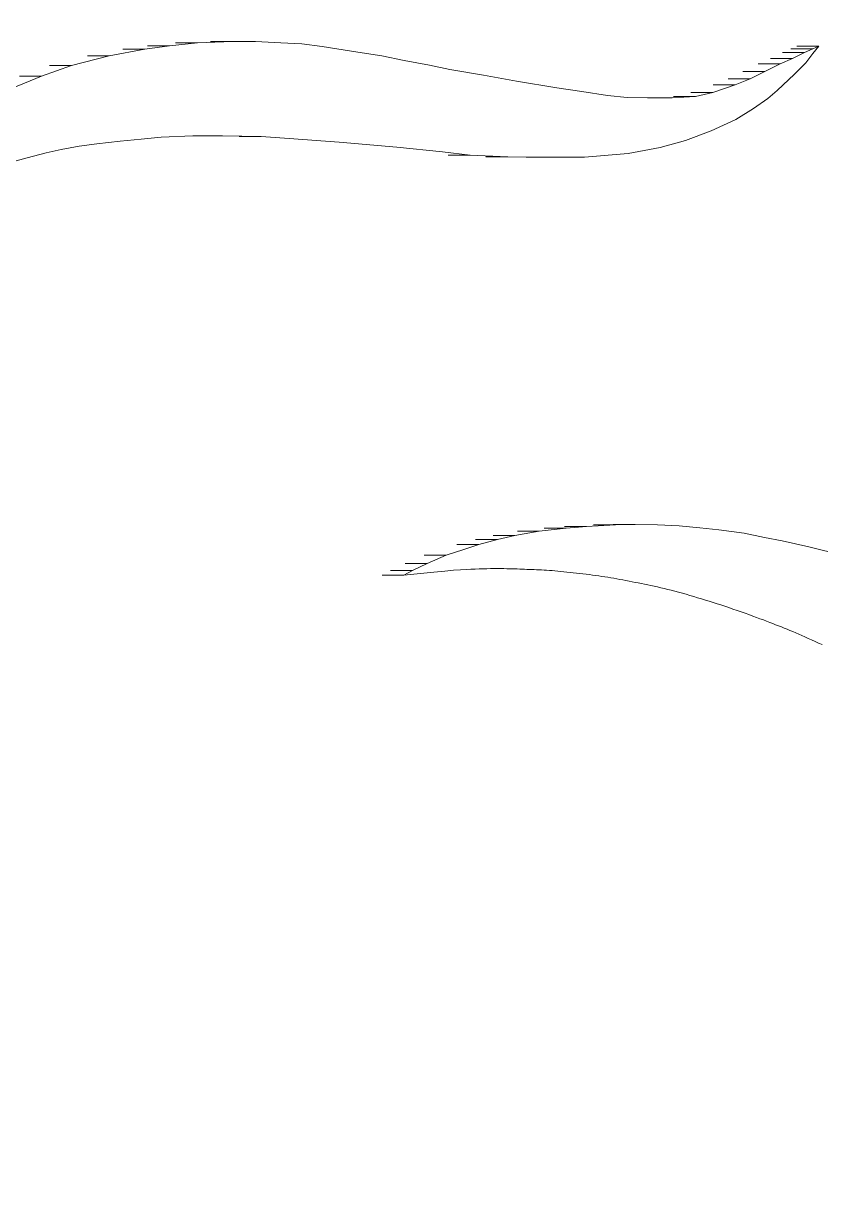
# Model space of a CAD drawing. Header units: inches. Extents: x 14 to 368, y 5 to 236.
# Drawn here: x 77.015 to 77.409, y 102.86 to 103.444 of the extents above; entities that cross this region are included whole.
import ezdxf

# ---------------------------------------------------------------- set-up
doc = ezdxf.new("R2010")
doc.units = ezdxf.units.IN
doc.header["$LTSCALE"] = 11
doc.header["$MEASUREMENT"] = 0
doc.layers.add('Visible (ANSI)', color=7, linetype='Continuous', lineweight=50)

msp = doc.modelspace()

# ---------------------------------------------------------------- linework, layer by layer
at = {"layer": 'Visible (ANSI)', "linetype": 'Continuous', "lineweight": 18}
for p, q in [((77.074749, 103.430976), (77.086897, 103.432763)), ((77.076044, 103.432763), (77.086897, 103.432763)), ((77.086897, 103.432763), (77.100797, 103.434171)), ((77.089944, 103.434171), (77.100797, 103.434171)), ((77.100797, 103.434171), (77.118118, 103.434825)), ((77.107265, 103.434825), (77.118118, 103.434825)), ((77.118118, 103.434825), (77.129493, 103.434842)), ((77.11864, 103.434842), (77.129493, 103.434842)), ((77.129493, 103.434842), (77.142081, 103.434196)), ((77.142081, 103.434196), (77.152526, 103.433658)), ((77.152526, 103.433658), (77.162581, 103.4323)), ((77.162581, 103.4323), (77.180202, 103.429546)), ((77.394621, 103.431234), (77.405474, 103.431234)), ((77.397554, 103.432593), (77.408407, 103.432593)), ((77.401349, 103.429413), (77.405474, 103.431234)), ((77.408407, 103.432593), (77.405389, 103.428842)), ((77.405474, 103.431234), (77.408407, 103.432593)), ((77.038429, 103.423042), (77.057123, 103.427705)), ((77.04627, 103.427705), (77.057123, 103.427705)), ((77.057123, 103.427705), (77.074749, 103.430976)), ((77.063896, 103.430976), (77.074749, 103.430976)), ((77.180202, 103.429546), (77.192001, 103.427804)), ((77.192001, 103.427804), (77.20314, 103.425374)), ((77.20314, 103.425374), (77.215616, 103.423098)), ((77.384512, 103.426482), (77.395365, 103.426482)), ((77.389244, 103.42382), (77.395365, 103.426482)), ((77.390496, 103.429413), (77.401349, 103.429413)), ((77.395365, 103.426482), (77.401349, 103.429413)), ((77.405389, 103.428842), (77.401927, 103.424361)), ((77.02355, 103.417603), (77.038429, 103.423042)), ((77.027576, 103.423042), (77.038429, 103.423042)), ((77.215616, 103.423098), (77.225815, 103.420927)), ((77.225815, 103.420927), (77.242386, 103.418176)), ((77.370781, 103.419914), (77.381634, 103.419914)), ((77.374452, 103.416424), (77.381634, 103.419914)), ((77.378391, 103.42382), (77.389244, 103.42382)), ((77.381634, 103.419914), (77.389244, 103.42382)), ((77.401927, 103.424361), (77.396402, 103.418605)), ((77.008678, 103.411612), (77.02355, 103.417603)), ((77.012697, 103.417603), (77.02355, 103.417603)), ((77.242386, 103.418176), (77.258753, 103.415138)), ((77.258753, 103.415138), (77.278735, 103.411876)), ((77.363599, 103.416424), (77.374452, 103.416424)), ((77.366999, 103.413337), (77.374452, 103.416424)), ((77.396402, 103.418605), (77.387835, 103.410643)), ((77.278735, 103.411876), (77.291072, 103.410006)), ((77.291072, 103.410006), (77.303859, 103.408132)), ((77.303859, 103.408132), (77.313507, 103.407176)), ((77.345046, 103.409511), (77.355899, 103.409511)), ((77.347359, 103.407631), (77.355899, 103.409511)), ((77.355899, 103.409511), (77.366999, 103.413337)), ((77.356145, 103.413337), (77.366999, 103.413337)), ((77.387835, 103.410643), (77.383105, 103.406555)), ((77.313507, 103.407176), (77.323681, 103.406906)), ((77.323681, 103.406906), (77.335859, 103.406934)), ((77.325006, 103.406934), (77.335859, 103.406934)), ((77.335859, 103.406934), (77.347359, 103.407631)), ((77.336506, 103.407631), (77.347359, 103.407631)), ((77.383105, 103.406555), (77.376053, 103.401608)), ((77.376053, 103.401608), (77.367374, 103.396165)), ((77.35508, 103.390556), (77.342386, 103.385863)), ((77.367374, 103.396165), (77.35508, 103.390556)), ((77.06249, 103.385511), (77.050958, 103.384173)), ((77.072861, 103.386479), (77.06249, 103.385511)), ((77.082882, 103.387442), (77.072861, 103.386479)), ((77.098548, 103.388131), (77.082882, 103.387442)), ((77.113132, 103.38809), (77.098548, 103.388131)), ((77.13227, 103.387756), (77.113132, 103.38809)), ((77.121417, 103.387756), (77.13227, 103.387756)), ((77.146165, 103.386877), (77.13227, 103.387756)), ((77.171015, 103.384964), (77.146165, 103.386877)), ((77.199514, 103.382506), (77.171015, 103.384964)), ((77.342386, 103.385863), (77.329948, 103.382382)), ((77.025886, 103.379668), (77.016467, 103.377293)), ((77.033378, 103.381332), (77.025886, 103.379668)), ((77.042223, 103.38299), (77.033378, 103.381332)), ((77.050958, 103.384173), (77.042223, 103.38299)), ((77.222177, 103.380207), (77.199514, 103.382506)), ((77.235731, 103.378614), (77.222177, 103.380207)), ((77.314002, 103.379445), (77.292394, 103.377488)), ((77.329948, 103.382382), (77.314002, 103.379445)), ((77.016467, 103.377293), (77.005541, 103.374187)), ((77.224878, 103.378614), (77.235731, 103.378614)), ((77.254475, 103.377688), (77.235731, 103.378614)), ((77.243622, 103.377688), (77.254475, 103.377688)), ((77.274428, 103.377483), (77.254475, 103.377688)), ((77.263575, 103.377483), (77.274428, 103.377483)), ((77.292394, 103.377488), (77.274428, 103.377483)), ((77.257994, 103.19019), (77.27003, 103.192277)), ((77.259177, 103.192277), (77.27003, 103.192277)), ((77.27003, 103.192277), (77.283291, 103.19383)), ((77.272438, 103.19383), (77.283291, 103.19383)), ((77.282593, 103.194654), (77.293446, 103.194654)), ((77.283291, 103.19383), (77.293446, 103.194654)), ((77.293446, 103.194654), (77.307734, 103.195531)), ((77.296881, 103.195531), (77.307734, 103.195531)), ((77.306638, 103.195663), (77.317491, 103.195663)), ((77.307734, 103.195531), (77.317491, 103.195663)), ((77.317491, 103.195663), (77.328606, 103.195537)), ((77.328606, 103.195537), (77.33932, 103.194994)), ((77.33932, 103.194994), (77.349498, 103.194031)), ((77.349498, 103.194031), (77.359, 103.192921)), ((77.359, 103.192921), (77.371426, 103.191283)), ((77.238494, 103.188149), (77.249347, 103.188149)), ((77.240027, 103.185686), (77.249347, 103.188149)), ((77.247141, 103.19019), (77.257994, 103.19019)), ((77.249347, 103.188149), (77.257994, 103.19019)), ((77.371426, 103.191283), (77.381482, 103.189218)), ((77.381482, 103.189218), (77.390314, 103.18755)), ((77.390314, 103.18755), (77.403499, 103.184565)), ((77.213115, 103.180383), (77.223968, 103.180383)), ((77.214492, 103.176391), (77.223968, 103.180383)), ((77.223968, 103.180383), (77.23274, 103.183251)), ((77.229174, 103.185686), (77.240027, 103.185686)), ((77.23274, 103.183251), (77.240027, 103.185686)), ((77.403499, 103.184565), (77.420089, 103.180388)), ((77.203639, 103.176391), (77.214492, 103.176391)), ((77.207219, 103.172855), (77.214492, 103.176391)), ((77.192196, 103.170462), (77.203049, 103.170462)), ((77.196366, 103.172855), (77.207219, 103.172855)), ((77.203049, 103.170462), (77.207219, 103.172855)), ((77.211173, 103.171358), (77.203049, 103.170462)), ((77.217834, 103.172055), (77.211173, 103.171358)), ((77.223233, 103.172581), (77.217834, 103.172055)), ((77.227569, 103.172962), (77.223233, 103.172581)), ((77.231044, 103.173226), (77.227569, 103.172962)), ((77.233858, 103.173399), (77.231044, 103.173226)), ((77.236212, 103.173509), (77.233858, 103.173399)), ((77.238306, 103.173581), (77.236212, 103.173509)), ((77.240308, 103.17364), (77.238306, 103.173581)), ((77.242248, 103.173688), (77.240308, 103.17364)), ((77.244125, 103.173727), (77.242248, 103.173688)), ((77.245937, 103.173756), (77.244125, 103.173727)), ((77.247681, 103.173775), (77.245937, 103.173756)), ((77.249354, 103.173784), (77.247681, 103.173775)), ((77.250956, 103.173783), (77.249354, 103.173784)), ((77.252482, 103.173772), (77.250956, 103.173783)), ((77.253935, 103.173751), (77.252482, 103.173772)), ((77.255319, 103.173722), (77.253935, 103.173751)), ((77.256646, 103.173686), (77.255319, 103.173722)), ((77.257923, 103.173645), (77.256646, 103.173686)), ((77.259161, 103.173601), (77.257923, 103.173645)), ((77.260368, 103.173554), (77.259161, 103.173601)), ((77.261553, 103.173507), (77.260368, 103.173554)), ((77.262727, 103.173462), (77.261553, 103.173507)), ((77.263896, 103.173419), (77.262727, 103.173462)), ((77.265067, 103.173377), (77.263896, 103.173419)), ((77.266244, 103.173335), (77.265067, 103.173377)), ((77.267431, 103.173289), (77.266244, 103.173335)), ((77.268634, 103.17324), (77.267431, 103.173289)), ((77.269855, 103.173185), (77.268634, 103.17324)), ((77.2711, 103.173121), (77.269855, 103.173185)), ((77.272373, 103.173048), (77.2711, 103.173121)), ((77.273679, 103.172964), (77.272373, 103.173048)), ((77.275016, 103.172869), (77.273679, 103.172964)), ((77.276385, 103.172762), (77.275016, 103.172869)), ((77.277786, 103.172646), (77.276385, 103.172762)), ((77.279218, 103.172519), (77.277786, 103.172646)), ((77.280681, 103.172382), (77.279218, 103.172519)), ((77.282174, 103.172237), (77.280681, 103.172382)), ((77.283697, 103.172082), (77.282174, 103.172237)), ((77.285249, 103.171918), (77.283697, 103.172082)), ((77.286824, 103.171747), (77.285249, 103.171918)), ((77.288415, 103.171569), (77.286824, 103.171747)), ((77.290016, 103.171384), (77.288415, 103.171569)), ((77.29162, 103.171193), (77.290016, 103.171384)), ((77.29322, 103.170996), (77.29162, 103.171193)), ((77.29481, 103.170795), (77.29322, 103.170996)), ((77.296383, 103.17059), (77.29481, 103.170795)), ((77.297934, 103.170382), (77.296383, 103.17059)), ((77.299466, 103.170169), (77.297934, 103.170382)), ((77.300981, 103.16995), (77.299466, 103.170169)), ((77.302483, 103.169725), (77.300981, 103.16995)), ((77.303977, 103.169493), (77.302483, 103.169725)), ((77.305466, 103.169251), (77.303977, 103.169493)), ((77.306954, 103.169), (77.305466, 103.169251)), ((77.308443, 103.168739), (77.306954, 103.169)), ((77.309939, 103.168465), (77.308443, 103.168739)), ((77.31144, 103.168182), (77.309939, 103.168465)), ((77.312949, 103.167889), (77.31144, 103.168182)), ((77.314465, 103.167589), (77.312949, 103.167889)), ((77.315988, 103.167283), (77.314465, 103.167589)), ((77.317519, 103.166973), (77.315988, 103.167283)), ((77.319058, 103.16666), (77.317519, 103.166973)), ((77.320605, 103.166345), (77.319058, 103.16666)), ((77.322162, 103.16603), (77.320605, 103.166345)), ((77.323732, 103.165711), (77.322162, 103.16603)), ((77.325318, 103.165385), (77.323732, 103.165711)), ((77.326924, 103.165047), (77.325318, 103.165385)), ((77.328554, 103.164696), (77.326924, 103.165047)), ((77.330211, 103.164326), (77.328554, 103.164696)), ((77.3319, 103.163933), (77.330211, 103.164326)), ((77.333623, 103.163515), (77.3319, 103.163933)), ((77.335385, 103.163069), (77.333623, 103.163515)), ((77.33718, 103.162596), (77.335385, 103.163069)), ((77.339005, 103.1621), (77.33718, 103.162596)), ((77.340856, 103.161583), (77.339005, 103.1621)), ((77.342728, 103.161048), (77.340856, 103.161583)), ((77.344616, 103.160499), (77.342728, 103.161048)), ((77.346516, 103.159937), (77.344616, 103.160499)), ((77.348423, 103.159367), (77.346516, 103.159937)), ((77.350335, 103.15879), (77.348423, 103.159367)), ((77.352251, 103.158206), (77.350335, 103.15879)), ((77.354174, 103.157612), (77.352251, 103.158206)), ((77.356104, 103.157008), (77.354174, 103.157612)), ((77.358045, 103.156391), (77.356104, 103.157008)), ((77.359996, 103.155761), (77.358045, 103.156391)), ((77.361961, 103.155115), (77.359996, 103.155761)), ((77.36394, 103.154452), (77.361961, 103.155115)), ((77.365934, 103.153771), (77.36394, 103.154452)), ((77.367931, 103.153077), (77.365934, 103.153771)), ((77.369919, 103.152376), (77.367931, 103.153077)), ((77.371886, 103.151674), (77.369919, 103.152376)), ((77.373819, 103.150975), (77.371886, 103.151674)), ((77.375705, 103.150286), (77.373819, 103.150975)), ((77.377532, 103.149613), (77.375705, 103.150286)), ((77.379288, 103.148961), (77.377532, 103.149613)), ((77.380963, 103.148333), (77.379288, 103.148961)), ((77.382564, 103.147728), (77.380963, 103.148333)), ((77.384104, 103.147141), (77.382564, 103.147728)), ((77.385594, 103.146567), (77.384104, 103.147141)), ((77.387044, 103.146003), (77.385594, 103.146567)), ((77.388466, 103.145442), (77.387044, 103.146003)), ((77.389872, 103.144882), (77.388466, 103.145442)), ((77.391273, 103.144317), (77.389872, 103.144882)), ((77.392678, 103.143744), (77.391273, 103.144317)), ((77.394096, 103.143158), (77.392678, 103.143744)), ((77.395531, 103.142558), (77.394096, 103.143158)), ((77.396991, 103.141941), (77.395531, 103.142558)), ((77.39848, 103.141303), (77.396991, 103.141941)), ((77.400005, 103.140641), (77.39848, 103.141303)), ((77.401572, 103.139953), (77.400005, 103.140641)), ((77.403186, 103.139235), (77.401572, 103.139953)), ((77.404851, 103.138487), (77.403186, 103.139235)), ((77.406555, 103.137715), (77.404851, 103.138487)), ((77.408287, 103.136927), (77.406555, 103.137715)), ((77.410032, 103.136131), (77.408287, 103.136927))]:
    msp.add_line(p, q, dxfattribs=at)
for centre, major_axis, start_param, end_param in [((74.350616, 100.631225), (0, 2.8125), 3.6175293, 8.9488413), ((74.361469, 100.631225), (0, -2.625), 0.1183432, 6.210546)]:
    msp.add_ellipse(centre, major_axis=major_axis, ratio=0.9848078, start_param=start_param, end_param=end_param, dxfattribs=at)

doc.saveas('drawing.dxf')
